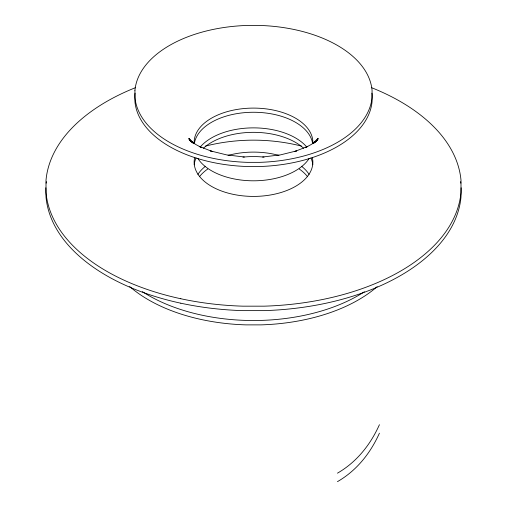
<?xml version="1.0" encoding="UTF-8"?>
<svg xmlns="http://www.w3.org/2000/svg" width="507" height="507" viewBox="0 0 507 507"><rect width="100%" height="100%" fill="white"/><g stroke="black" fill="none" stroke-linecap="round" stroke-linejoin="round"><path stroke-width="0.76" d="M45.871 187.774L46.004 196.957A208.7 120.495 0 0 0 58.869 232.795A206.153 119.018 0 0 0 66.918 243.607A208.472 120.362 0 0 0 93.421 267.29A206.615 119.291 0 0 0 113.669 279.553A208.447 120.343 0 0 0 153.406 295.949A206.127 119.006 0 0 0 180.815 303.205M314.372 142.835L314.948 141.466L314.302 142.898M315.487 141.586L318.155 138.392L315.234 141.833L318.073 139.019L314.441 142.435L317.376 140.04L313.009 143.399L315.969 141.459L310.829 144.717L305.176 147.683L307.793 146.377L294.535 151.58L296.633 150.883L280.498 154.869L262.626 157.005M205.474 146.098C236.883 138.17 270.117 138.177 301.526 146.098M244.374 157.005L226.502 154.863L210.373 150.877L212.465 151.58L199.207 146.377L201.824 147.683L196.171 144.717L191.038 141.453L193.997 143.399L189.624 140.033L192.559 142.429L188.934 139.013L191.766 141.833L188.845 138.392L191.513 141.586M192.698 142.898L192.052 141.466L192.628 142.835M461.129 187.774L460.996 196.957A208.751 120.52 0 0 1 448.137 232.795A207.585 119.848 0 0 1 326.166 303.186A208.751 120.52 0 0 1 264.103 310.626L242.897 310.633A208.745 120.514 0 0 1 180.815 303.205M379.426 433.181A272.842 157.525 60 0 1 337.453 481.65M379.426 424.695A272.842 157.525 60 0 1 337.453 473.17M194.225 164.851A59.357 34.267 0 0 1 196.07 157.943M203.389 148.24A59.357 34.267 0 0 1 303.617 148.234M310.937 157.943A59.357 34.267 0 0 1 312.781 164.851M46.162 183.185A208.713 120.501 0 0 1 46.352 181.658M460.648 181.658A208.738 120.514 0 0 1 460.838 183.185M312.312 157.487A59.357 34.267 0 0 1 253.5 196.412A59.357 34.267 0 0 1 194.694 157.487M200.202 147.062A59.357 34.267 0 0 1 253.5 127.872A59.357 34.267 0 0 1 306.805 147.062M180.815 298.743A208.745 120.514 0 0 0 242.897 306.171L264.103 306.171A208.751 120.52 0 0 0 326.178 298.75A207.585 119.848 0 0 0 448.106 228.327A208.751 120.52 0 0 0 460.996 192.495L460.996 180.258A208.738 120.514 0 0 0 448.131 144.413A206.127 119.006 0 0 0 440.082 133.601A208.459 120.349 0 0 0 413.579 109.918A206.615 119.291 0 0 0 393.331 97.655A208.459 120.349 0 0 0 371.745 87.749M180.815 298.75A206.127 119.006 0 0 1 153.406 291.487A208.447 120.343 0 0 1 113.669 275.092A206.615 119.291 0 0 1 93.415 262.835A208.472 120.362 0 0 1 66.924 239.146A206.153 119.018 0 0 1 58.863 228.34A208.7 120.495 0 0 1 46.01 192.495L46.004 180.251A208.713 120.501 0 0 1 58.869 144.413A206.153 119.018 0 0 1 71.436 128.588A208.453 120.349 0 0 1 99.835 105.646A206.609 119.284 0 0 1 121.065 93.953A208.466 120.355 0 0 1 135.255 87.749M199.403 176.734A59.357 34.267 0 0 1 207.769 168.989M242.948 157.113A59.357 34.267 0 0 1 264.052 157.113M299.238 168.989A59.357 34.267 0 0 1 307.597 176.728M377.202 286.62A148.259 85.594 0 0 1 298.243 320.982A149.109 86.089 0 0 1 261.073 324.873L245.927 324.873A149.102 86.082 0 0 1 201.583 319.568A147.233 85.005 0 0 1 182.007 314.384A148.595 85.791 0 0 1 129.64 286.506M197.895 174.389A59.357 34.267 0 0 1 205.481 166.233M228.017 155.427A59.357 34.267 0 0 1 278.983 155.427M301.519 166.233A59.357 34.267 0 0 1 309.112 174.389M364.419 291.753A148.259 85.594 0 0 1 298.243 316.52A149.109 86.089 0 0 1 261.073 320.411L245.927 320.411A149.102 86.082 0 0 1 201.583 315.107A147.233 85.005 0 0 1 182.007 309.923A148.595 85.791 0 0 1 142.397 291.652M194.181 143.532A59.357 34.267 0 0 1 253.506 108.099A59.357 34.267 0 0 1 312.825 143.532M309.112 158.52A59.357 34.267 0 0 1 253.5 180.803A59.357 34.267 0 0 1 197.895 158.52M194.454 143.037A59.357 34.267 0 0 1 253.5 112.262A59.357 34.267 0 0 1 312.553 143.037M135.084 93.168A119.265 68.857 0 0 0 134.932 94.568L134.932 101.558A119.259 68.851 0 0 0 140.312 118.733A118.6 68.47 0 0 0 211.977 162.259A119.284 68.87 0 0 0 247.441 166.518L259.559 166.518A119.284 68.87 0 0 0 289.301 163.412A118.606 68.477 0 0 0 364.704 122.035A119.284 68.87 0 0 0 372.068 101.558L372.068 94.568A119.278 68.863 0 0 0 371.916 93.168M134.932 90.398L134.932 97.395A119.259 68.851 0 0 0 140.312 114.563A118.6 68.47 0 0 0 211.977 158.095A119.284 68.87 0 0 0 247.441 162.348L259.559 162.348A119.284 68.87 0 0 0 289.301 159.249A118.606 68.477 0 0 0 364.704 117.871A119.284 68.87 0 0 0 372.068 97.395L372.068 90.398A119.278 68.863 0 0 0 366.688 73.223A118.6 68.47 0 0 0 295.023 29.698A119.265 68.857 0 0 0 259.559 25.439L247.441 25.439A119.259 68.851 0 0 0 217.699 28.544A118.6 68.47 0 0 0 142.302 69.922A119.265 68.857 0 0 0 134.932 90.398"/></g></svg>
